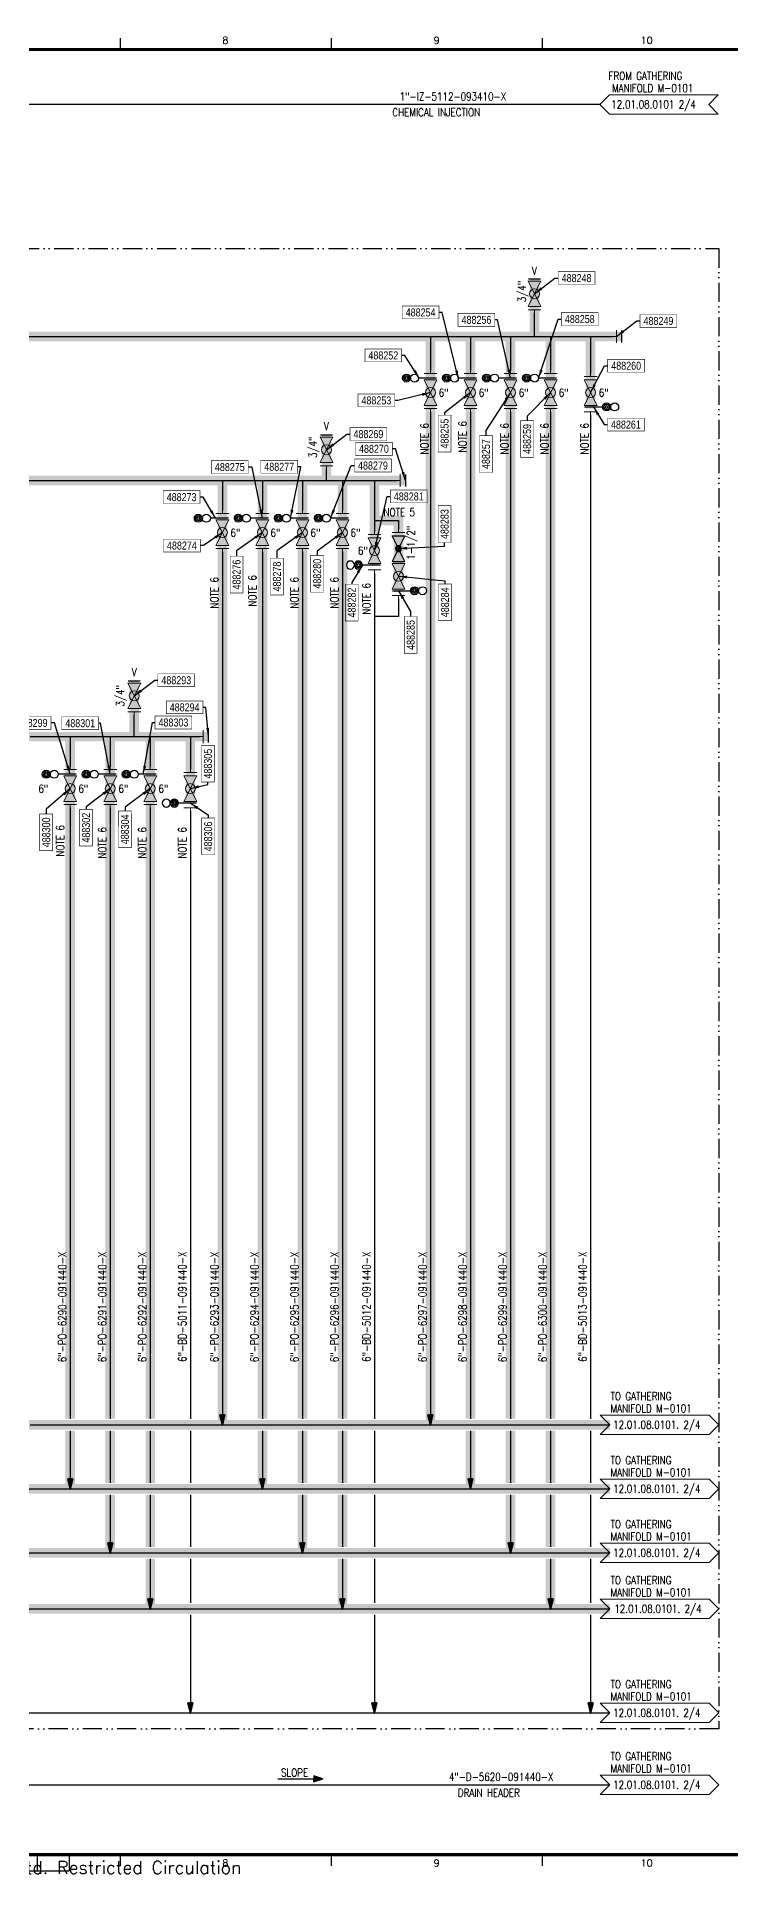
# Model space of a CAD drawing. Header units: millimetres. Extents: x -287 to 5653, y -5 to 599.
# Drawn here: x 465 to 682, y 8 to 583 of the extents above; entities that cross this region are included whole.
import ezdxf
from ezdxf.enums import TextEntityAlignment as Align

# ---------------------------------------------------------------- set-up
doc = ezdxf.new("R2010")
doc.units = ezdxf.units.MM
doc.header["$LTSCALE"] = 6
doc.linetypes.add('SKIDX2', pattern=[1.75, 1, -0.25, 0, -0.25, 0, -0.25])
for name, color, linetype in [('BORDER1', 3, 'CONTINUOUS'), ('BORDER2', 7, 'CONTINUOUS'), ('DIM_TAG', 5, 'CONTINUOUS'), ('GRID', 7, 'CONTINUOUS'), ('MAJOR', 42, 'CONTINUOUS'), ('MINOR', 152, 'CONTINUOUS'), ('PID', 82, 'CONTINUOUS'), ('SKID', 6, 'SKIDX2'), ('TEXT', 42, 'CONTINUOUS'), ('TEXT_TAG', 10, 'CONTINUOUS')]:
    doc.layers.add(name, color=color, linetype=linetype)
doc.layers.add('HIGHLITED LINE', color=2, linetype='CONTINUOUS', transparency=0.6)
doc.styles.add('ROMANC', font='ROMANC.shx', dxfattribs={"width": 0.8, "height": 5})
doc.styles.add('ROMANS', font='ROMANS', dxfattribs={"width": 0.8, "height": 2.5})
doc.styles.add('ROMANT', font='ROMANT.shx', dxfattribs={"width": 0.8, "height": 4})
doc.styles.get("Standard").update_dxf_attribs({"font": 'txt.shx', "width": 0.8})
doc.styles.add('TAG', font='arial.ttf', dxfattribs={"width": 0.8})
doc.styles.add('TXT', font='txt.shx')
doc.dimstyles.get("Standard").update_dxf_attribs({"dimscale": 15, "dimtxt": 0.18, "dimasz": 0.18, "dimexe": 0.18, "dimexo": 0.0625, "dimgap": 0.09, "dimtad": 0, "dimtih": 1, "dimtoh": 1, "dimdec": 4, "dimzin": 0, "dimdsep": 46, "dimtxsty": 'Standard', "dimcen": 0.09, "dimadec": 0, "dimazin": 0, "dimtfac": 1, "dimtdec": 4, "dimtofl": 0, "dimtmove": 0, "dimatfit": 3, "dimfxl": 1, "dimtolj": 1, "dimtzin": 0, "dimarcsym": 0})

# ---------------------------------------------------------------- blocks, each defined once
blk = doc.blocks.new('AD_FLANGE WITH IMPLIED GASKET')
at = {"layer": 'PID', "lineweight": 13}
for p, q in [((0, 0), (-0.04, 0)), ((0, -0.08), (0, 0.08))]:
    blk.add_line(p, q, dxfattribs=at)
blk = doc.blocks.new('AD_BALL VALVE')
at = {"layer": 'PID', "lineweight": 13}
for p, q in [((0.16, -0.08), (-0.16, 0.08)), ((-0.16, -0.08), (0.16, 0.08)), ((-0.159, 0.08), (-0.159, -0.08)), ((0.16, 0.08), (0.16, -0.08))]:
    blk.add_line(p, q, dxfattribs=at)
blk.add_circle((0, 0), 0.0625, dxfattribs=at)
blk = doc.blocks.new('FLANGE BLIND WITHOUT TAP', base_point=(0.012, 0))
at = {"layer": 'PID'}
blk.add_line((0.025, -0.075), (0.025, 0.075), dxfattribs=at)
blk = doc.blocks.new('AD_BLANK OPEN SPECTACLE')
at = {"layer": 'PID'}
blk.add_line((0, -0.075), (0, 0.15), dxfattribs=at)
for centre, radius in [((0, 0.3), 0.05), ((0, 0.2), 0.05), ((0, 0.3), 0.0333), ((0, 0.3), 0.0167)]:
    blk.add_circle(centre, radius, dxfattribs=at)
blk = doc.blocks.new('AD_GLOBE VALVE')
at = {"layer": 'PID'}
for p, q in [((-0.034, 0.017), (-0.16, 0.08)), ((-0.16, 0.08), (-0.16, -0.08)), ((0.034, 0.017), (0.16, 0.08)), ((0.16, 0.08), (0.16, -0.08)), ((-0.16, -0.08), (-0.034, -0.017)), ((0.16, -0.08), (0.034, -0.017))]:
    blk.add_line(p, q, dxfattribs=at)
for centre, radius in [((0, 0), 0.0375), ((0, 0), 0.0255), ((-0.001, 0), 0.0135)]:
    blk.add_circle(centre, radius, dxfattribs=at)
blk = doc.blocks.new('FLANGE BLIND', base_point=(0.012, 0))
at = {"layer": 'PID', "lineweight": 13}
blk.add_line((0.025, -0.075), (0.025, 0.075), dxfattribs=at)
blk = doc.blocks.new('AD_BLANK CLOSED SPECTACLE')
at = {"layer": 'PID'}
blk.add_line((0, -0.075), (0, 0.15), dxfattribs=at)
for centre, radius in [((0, 0.3), 0.05), ((0, 0.2), 0.05), ((0, 0.2), 0.0333), ((0, 0.2), 0.0167)]:
    blk.add_circle(centre, radius, dxfattribs=at)
blk = doc.blocks.new('AD_OFF-DRAWING', base_point=(-1.08, -0.04))
at = {"layer": 'PID', "lineweight": 13}
for p, q in [((-1.8, 0.08), (-0.44, 0.08)), ((-1.8, 0.08), (-1.68, -0.04)), ((-0.44, 0.08), (-0.32, -0.04)), ((-1.8, -0.16), (-1.68, -0.04)), ((-1.8, -0.16), (-0.44, -0.16)), ((-0.44, -0.16), (-0.32, -0.04))]:
    blk.add_line(p, q, dxfattribs=at)
blk = doc.blocks.new('*U20')
at = {"layer": 'BORDER1', "color": 154, "true_color": 0x1859a9, "const_width": 1}
blk.add_lwpolyline([(0, 564), (796, 564), (796, 0), (0, 0)], close=True, dxfattribs=at)
at = {"layer": 'BORDER2', "color": 154, "true_color": 0x1859a9, "style": 'ROMANS'}
blk.add_text('2017 ADNOC Onshore . All rights reserved. Abu Dhabi Company for Onshore Petroleum Operations Ltd. Restricted Circulation', height=4, dxfattribs=at).set_placement((328, -2), align=Align.TOP_CENTER)
at = {"layer": 'BORDER2', "flags": 8}
for tag, height, style, p in [('REV4', 2.7, 'ROMANS', (662.76, 139.68)), ('REV3', 2.7, 'ROMANS', (662.76, 132.68)), ('REV2', 2.7, 'ROMANS', (662.76, 125.68)), ('REV', 2.7, 'ROMANS', (662.76, 118.68)), ('RE4', 7, 'ROMANT', (745.34, 6.15))]:
    blk.add_attdef(tag, text='', height=height, dxfattribs=dict(at, style=style)).set_placement(p, align=Align.CENTER)
at = {"layer": 'BORDER2', "style": 'ROMANS', "width": 4.59626}
for tag, p, p2 in [('DATE4', (668.47, 139.68), (681.47, 139.68)), ('DATE3', (668.47, 132.68), (681.47, 132.68)), ('DATE2', (668.47, 125.68), (681.47, 125.68)), ('DATE', (668.47, 118.68), (681.47, 118.68))]:
    blk.add_attdef(tag, text='', height=2.7, dxfattribs=at).set_placement(p, p2, align=Align.FIT)
at = {"layer": 'BORDER2'}
for tag, height, style, p in [('DRN4', 2.7, 'ROMANS', (689.55, 139.68)), ('CHD4', 2.7, 'ROMANS', (701.61, 139.68)), ('APD4', 2.7, 'ROMANS', (713.32, 139.68)), ('DRN3', 2.7, 'ROMANS', (689.55, 132.68)), ('CHD3', 2.7, 'ROMANS', (701.61, 132.68)), ('APD3', 2.7, 'ROMANS', (713.32, 132.68)), ('DRN2', 2.7, 'ROMANS', (689.55, 125.68)), ('CHD2', 2.7, 'ROMANS', (701.61, 125.68)), ('APD2', 2.7, 'ROMANS', (713.32, 125.68)), ('DRN', 2.7, 'ROMANS', (689.55, 118.68)), ('CHD', 2.7, 'ROMANS', (701.61, 118.68)), ('APD', 2.7, 'ROMANS', (713.32, 118.68)), ('CONS_CONT_VEND', 3.5, 'ROMANC', (726, 61.94))]:
    blk.add_attdef(tag, text='', height=height, dxfattribs=dict(at, style=style)).set_placement(p, align=Align.CENTER)
at = {"layer": 'BORDER2', "style": 'ROMANS', "width": 0.8}
for tag, p, height in [('1:X', (670.77, 103.49), 3), ('LOC', (709.61, 103.49), 3), ('PROJ_NO', (774.84, 103.49), 3), ('CONS_DRG_NO', (681.74, 53.26), 2.5)]:
    blk.add_attdef(tag, p, '', height=height, dxfattribs=at)
at = {"layer": 'BORDER2', "lineweight": 30, "width": 0.8, "flags": 104}
for tag, p in [('COMMENTS4', (720.55, 141.5)), ('COMMENTS3', (720.55, 134.5)), ('COMMENTS2', (720.55, 127.5)), ('COMMENTS', (720.55, 120.5))]:
    blk.add_attdef(tag, text='', height=2.2, dxfattribs=at).set_placement(p, align=Align.MIDDLE_LEFT)
at = {"layer": 'BORDER2', "style": 'ROMANS', "width": 0.8}
for tag, p in [('PROJECT_TITLE_1', (726, 45.91)), ('PROJECT_TITLE_2', (726, 40.58))]:
    blk.add_attdef(tag, text='', height=3.5, dxfattribs=at).set_placement(p, align=Align.MIDDLE)
at = {"layer": 'BORDER2', "style": 'ROMANT', "width": 0.8}
for tag, p in [('DRG_TITLE_1', (726, 29.73)), ('DRG_TITLE_2', (726, 23.03)), ('DRG_TITLE_3', (726, 16.33))]:
    blk.add_attdef(tag, text='', height=4, dxfattribs=at).set_placement(p, align=Align.CENTER)
at = {"layer": 'BORDER2', "style": 'ROMANT'}
for tag, p in [('AR', (668.95, 6.15)), ('PA', (683.03, 6.15)), ('DC', (697.09, 6.15)), ('TS', (775.94, 6.15))]:
    blk.add_attdef(tag, p, '', height=7, dxfattribs=at)
for tag, p in [('SRNO', (736.79, 6.15)), ('SH', (771.83, 6.2))]:
    blk.add_attdef(tag, text='', height=7, dxfattribs=at).set_placement(p, align=Align.RIGHT)
at = {"layer": 'BORDER2', "style": 'ROMANS', "flags": 2}
blk.add_attdef('TB_VERSION', text='', height=2, dxfattribs=at).set_placement((1, -1), align=Align.TOP_LEFT)
blk = doc.blocks.new('A$C30e92614')
at = {"layer": 'GRID'}
for p, q in [((491.417, 582.5), (491.417, 579)), ((557.333, 582.5), (557.333, 579)), ((623.25, 582.5), (623.25, 579)), ((465.5, 15), (465.5, 10)), ((475.5, 15), (475.5, 10)), ((491.417, 15), (491.417, 11.5)), ((557.333, 15), (557.333, 11.5)), ((623.25, 15), (623.25, 11.5)), ((375.5, 10), (475.5, 10))]:
    blk.add_line(p, q, dxfattribs=at)
at = {"layer": 'GRID', "style": 'TXT'}
for s, p in [('8', (523.3821, 580.75)), ('9', (589.2991, 580.75)), ('10', (653.9651, 580.75)), ('8', (523.3821, 11.35)), ('9', (589.2991, 11.35)), ('10', (653.9651, 11.35))]:
    blk.add_text(s, height=2.2, dxfattribs=at).set_placement(p)

msp = doc.modelspace()

# ---------------------------------------------------------------- hatches: boundary and pattern name
at = {"layer": 'PID', "linetype": 'Continuous', "lineweight": 0}
for points in [[(523.36, 149.31), (524.12, 152.41), (522.57, 152.41)], [(588.36, 149.31), (589.12, 152.41), (587.57, 152.41)], [(475.86, 129.31), (476.62, 132.41), (475.07, 132.41)], [(535.86, 129.31), (536.62, 132.41), (535.07, 132.41)], [(600.86, 129.31), (601.62, 132.41), (600.07, 132.41)], [(488.36, 109.31), (489.12, 112.41), (487.57, 112.41)], [(548.36, 109.31), (549.12, 112.41), (547.57, 112.41)], [(613.36, 109.31), (614.12, 112.41), (612.57, 112.41)], [(500.86, 91.81), (501.62, 94.91), (500.07, 94.91)], [(560.86, 91.81), (561.62, 94.91), (560.07, 94.91)], [(625.86, 91.81), (626.62, 94.91), (625.07, 94.91)], [(513.36, 59.31), (514.12, 62.41), (512.57, 62.41)], [(570.86, 59.31), (571.62, 62.41), (570.07, 62.41)], [(638.36, 59.31), (639.12, 62.41), (637.57, 62.41)]]:
    msp.add_hatch(color=256, dxfattribs=at).paths.add_polyline_path(points)
at = {"layer": 'TEXT'}
msp.add_hatch(color=256, dxfattribs=at).paths.add_polyline_path([(554.76, 38.74), (551.95, 39.68), (551.95, 38.74), (551.95, 37.74)])

# ---------------------------------------------------------------- linework, layer by layer
at = {"layer": 'DIM_TAG', "const_width": 0.17}
for points in [[(628.22, 505.57), (628.22, 509.57), (639.72, 509.57), (639.72, 505.57)], [(579.51, 494.84), (579.51, 498.84), (591.01, 498.84), (591.01, 494.84)], [(596.96, 492.53), (596.96, 496.53), (608.46, 496.53), (608.46, 492.53)], [(629.21, 492.77), (629.21, 496.77), (640.71, 496.77), (640.71, 492.77)], [(653.78, 492.19), (653.78, 496.19), (665.28, 496.19), (665.28, 492.19)], [(567.87, 481.41), (567.87, 485.41), (579.37, 485.41), (579.37, 481.41)], [(643.71, 478.19), (643.71, 482.19), (655.21, 482.19), (655.21, 478.19)], [(565.7, 467.35), (565.7, 471.35), (577.2, 471.35), (577.2, 467.35)], [(563.22, 456.82), (563.22, 460.82), (574.72, 460.82), (574.72, 456.82)], [(594.75, 453.23), (590.75, 453.23), (590.75, 464.73), (594.75, 464.73)], [(620.52, 451.56), (616.52, 451.56), (616.52, 463.06), (620.52, 463.06)], [(643.62, 459.8), (643.62, 463.8), (655.12, 463.8), (655.12, 459.8)], [(564.94, 452.23), (564.94, 456.23), (576.44, 456.23), (576.44, 452.23)], [(607.65, 446.83), (603.65, 446.83), (603.65, 458.33), (607.65, 458.33)], [(519.93, 446.53), (519.93, 450.53), (531.43, 450.53), (531.43, 446.53)], [(535.37, 446.62), (535.37, 450.62), (546.87, 450.62), (546.87, 446.62)], [(564.63, 447.02), (564.63, 451.02), (576.13, 451.02), (576.13, 447.02)], [(504.89, 437.14), (504.89, 441.14), (516.39, 441.14), (516.39, 437.14)], [(575.81, 437.35), (575.81, 441.35), (587.31, 441.35), (587.31, 437.35)], [(594.75, 424.96), (590.75, 424.96), (590.75, 436.46), (594.75, 436.46)], [(504.97, 422.02), (504.97, 426.02), (516.47, 426.02), (516.47, 422.02)], [(529.78, 409.19), (525.78, 409.19), (525.78, 420.69), (529.78, 420.69)], [(542.39, 408.57), (538.39, 408.57), (538.39, 420.07), (542.39, 420.07)], [(554.96, 409.46), (550.96, 409.46), (550.96, 420.96), (554.96, 420.96)], [(565.75, 400.46), (561.75, 400.46), (561.75, 411.96), (565.75, 411.96)], [(594.86, 400.53), (590.86, 400.53), (590.86, 412.03), (594.86, 412.03)], [(584.16, 390.33), (580.16, 390.33), (580.16, 401.83), (584.16, 401.83)], [(503.22, 379.94), (503.22, 383.94), (514.72, 383.94), (514.72, 379.94)], [(505.83, 371.46), (505.83, 375.46), (517.33, 375.46), (517.33, 371.46)], [(458.36, 366.6), (458.36, 370.6), (469.86, 370.6), (469.86, 366.6)], [(473.23, 366.51), (473.23, 370.51), (484.73, 370.51), (484.73, 366.51)], [(502.33, 366.73), (502.33, 370.73), (513.83, 370.73), (513.83, 366.73)], [(520.85, 350.11), (516.85, 350.11), (516.85, 361.61), (520.85, 361.61)], [(470.34, 328.66), (466.34, 328.66), (466.34, 340.16), (470.34, 340.16)], [(482.78, 330.12), (478.78, 330.12), (478.78, 341.62), (482.78, 341.62)], [(494.91, 329.59), (490.91, 329.61), (490.97, 341.11), (494.97, 341.09)], [(520.92, 327.37), (516.92, 327.37), (516.92, 338.87), (520.92, 338.87)]]:
    msp.add_lwpolyline(points, close=True, dxfattribs=at)
at = {"layer": 'HIGHLITED LINE', "const_width": 3}
for points in [[(273.36, 489.31), (620.86, 489.31), (620.86, 507.33)], [(588.36, 489.31), (588.36, 149.31)], [(600.86, 489.31), (600.86, 151.18)], [(613.36, 489.31), (613.36, 151.18)], [(620.86, 489.31), (648.05, 489.31)], [(625.86, 489.31), (625.86, 151.18)], [(638.36, 489.31), (638.36, 466.73)], [(270.86, 444.31), (555.86, 444.31), (555.86, 458.58)], [(523.36, 444.31), (523.36, 149.31)], [(535.86, 444.31), (535.86, 151.18)], [(548.36, 444.31), (548.36, 151.18)], [(555.86, 444.31), (580.55, 444.31)], [(560.86, 444.31), (560.86, 151.18)], [(570.86, 444.31), (570.86, 417.75)], [(570.86, 431.81), (578.36, 431.81), (578.36, 409.46)], [(270.86, 364.31), (495.86, 364.31), (495.86, 381.7)], [(475.86, 364.31), (475.86, 151.18)], [(488.36, 364.31), (488.36, 151.18)], [(495.86, 364.31), (518.99, 364.31)], [(500.86, 364.31), (500.86, 151.18)], [(513.36, 364.31), (513.36, 343.51)], [(239.21, 149.31), (644.36, 149.31)], [(475.86, 147.44), (475.86, 129.31)], [(488.36, 147.44), (488.36, 131.18)], [(500.86, 147.44), (500.86, 131.18)], [(535.86, 147.44), (535.86, 129.31)], [(548.36, 147.44), (548.36, 131.18)], [(560.86, 147.44), (560.86, 131.18)], [(600.86, 147.44), (600.86, 129.31)], [(613.36, 147.44), (613.36, 131.18)], [(625.86, 147.44), (625.86, 131.18)], [(239.21, 129.31), (644.36, 129.31)], [(488.36, 127.44), (488.36, 109.31)], [(500.86, 127.44), (500.86, 111.18)], [(548.36, 127.44), (548.36, 109.31)], [(560.86, 127.44), (560.86, 111.18)], [(613.36, 127.44), (613.36, 109.31)], [(625.86, 127.44), (625.86, 111.18)], [(239.21, 109.31), (644.36, 109.31)], [(500.86, 107.44), (500.86, 91.81)], [(560.86, 107.44), (560.86, 91.81)], [(625.86, 107.44), (625.86, 91.81)], [(239.21, 91.81), (644.36, 91.81)]]:
    msp.add_lwpolyline(points, dxfattribs=at)
at = {"layer": 'MAJOR'}
for points in [[(290.36, 489.31), (588.36, 489.31)], [(588.36, 489.31), (588.36, 478.81)], [(588.36, 489.31), (600.86, 489.31)], [(600.86, 489.31), (600.86, 478.81)], [(600.86, 489.31), (613.36, 489.31)], [(613.36, 489.31), (613.36, 478.81)], [(613.36, 489.31), (620.86, 489.31)], [(620.86, 489.31), (625.86, 489.31)], [(625.86, 489.31), (625.86, 478.81)], [(625.86, 489.31), (638.36, 489.31)], [(638.36, 489.31), (645.41, 489.31)], [(638.36, 489.31), (638.36, 477.81)], [(588.36, 465.81), (588.36, 149.31)], [(600.86, 465.81), (600.86, 151.18)], [(613.36, 465.81), (613.36, 151.18)], [(625.86, 465.81), (625.86, 151.18)], [(638.36, 464.81), (638.36, 151.18)], [(290.36, 444.31), (523.36, 444.31)], [(523.36, 444.31), (523.36, 435.06)], [(523.36, 444.31), (535.86, 444.31)], [(535.86, 444.31), (535.86, 435.06)], [(535.86, 444.31), (548.36, 444.31)], [(548.36, 444.31), (548.36, 435.06)], [(548.36, 444.31), (555.86, 444.31)], [(555.86, 444.31), (560.86, 444.31)], [(560.86, 444.31), (560.86, 435.06)], [(560.86, 444.31), (570.86, 444.31)], [(570.86, 444.31), (570.86, 431.81)], [(570.86, 444.31), (577.91, 444.31)], [(570.86, 431.81), (570.86, 428.43)], [(523.36, 422.06), (523.36, 149.31)], [(535.86, 422.06), (535.86, 151.18)], [(548.36, 422.06), (548.36, 151.18)], [(560.86, 422.06), (560.86, 151.18)], [(570.86, 415.43), (570.86, 401.81)], [(570.86, 401.81), (570.86, 151.18)], [(463.36, 364.31), (475.86, 364.31)], [(475.86, 364.31), (475.86, 355.06)], [(475.86, 364.31), (488.36, 364.31)], [(488.36, 364.31), (488.36, 355.06)], [(488.36, 364.31), (495.86, 364.31)], [(495.86, 364.31), (500.86, 364.31)], [(500.86, 364.31), (500.86, 355.06)], [(500.86, 364.31), (513.36, 364.31)], [(513.36, 364.31), (516.34, 364.31)], [(513.36, 364.31), (513.36, 354.06)], [(475.86, 342.06), (475.86, 151.18)], [(488.36, 342.06), (488.36, 151.18)], [(500.86, 342.06), (500.86, 151.18)], [(513.36, 341.06), (513.36, 151.18)], [(463.36, 149.31), (523.36, 149.31)], [(475.86, 147.44), (475.86, 129.31)], [(488.36, 147.44), (488.36, 131.18)], [(500.86, 147.44), (500.86, 131.18)], [(513.36, 147.44), (513.36, 131.18)], [(523.36, 149.31), (588.36, 149.31)], [(535.86, 147.44), (535.86, 129.31)], [(548.36, 147.44), (548.36, 131.18)], [(560.86, 147.44), (560.86, 131.18)], [(570.86, 147.44), (570.86, 131.18)], [(588.36, 149.31), (644.36, 149.31)], [(600.86, 147.44), (600.86, 129.31)], [(613.36, 147.44), (613.36, 131.18)], [(625.86, 147.44), (625.86, 131.18)], [(638.36, 147.44), (638.36, 131.18)], [(415.86, 129.31), (475.86, 129.31)], [(475.86, 129.31), (535.86, 129.31)], [(488.36, 127.44), (488.36, 109.31)], [(500.86, 127.44), (500.86, 111.18)], [(513.36, 127.44), (513.36, 111.18)], [(535.86, 129.31), (600.86, 129.31)], [(548.36, 127.44), (548.36, 109.31)], [(560.86, 127.44), (560.86, 111.18)], [(570.86, 127.44), (570.86, 111.18)], [(600.86, 129.31), (644.36, 129.31)], [(613.36, 127.44), (613.36, 109.31)], [(625.86, 127.44), (625.86, 111.18)], [(638.36, 127.44), (638.36, 111.18)], [(428.36, 109.31), (488.36, 109.31)], [(488.36, 109.31), (548.36, 109.31)], [(548.36, 109.31), (613.36, 109.31)], [(613.36, 109.31), (644.36, 109.31)], [(500.86, 107.44), (500.86, 91.81)], [(513.36, 107.44), (513.36, 93.68)], [(560.86, 107.44), (560.86, 91.81)], [(570.86, 107.44), (570.86, 93.68)], [(625.86, 107.44), (625.86, 91.81)], [(638.36, 107.44), (638.36, 93.68)], [(440.86, 91.81), (500.86, 91.81)], [(500.86, 91.81), (560.86, 91.81)], [(513.36, 89.94), (513.36, 59.31)], [(560.86, 91.81), (625.86, 91.81)], [(570.86, 89.94), (570.86, 59.31)], [(625.86, 91.81), (644.36, 91.81)], [(638.36, 89.94), (638.36, 59.31)], [(453.36, 59.31), (513.36, 59.31)], [(513.36, 59.31), (570.86, 59.31)], [(570.86, 59.31), (638.36, 59.31)], [(638.36, 59.31), (644.36, 59.31)]]:
    msp.add_lwpolyline(points, dxfattribs=at)
at = {"layer": 'MINOR'}
for points in [[(641.23, 561.81), (153.98, 561.81)], [(620.86, 489.31), (620.86, 496.68)], [(555.86, 444.31), (555.86, 447.93)], [(570.86, 431.81), (578.36, 431.81), (578.36, 429.05)], [(578.36, 407.41), (578.36, 401.81), (570.86, 401.81)], [(495.86, 364.31), (495.86, 371.06)], [(163.36, 36.81), (644.36, 36.81)]]:
    msp.add_lwpolyline(points, dxfattribs=at)
at = {"layer": 'PID', "linetype": 'Continuous', "lineweight": 35}
for p, q in [((522.57, 152.41), (523.36, 149.31)), ((524.12, 152.41), (522.57, 152.41)), ((523.36, 149.31), (524.12, 152.41)), ((587.57, 152.41), (588.36, 149.31)), ((589.12, 152.41), (587.57, 152.41)), ((588.36, 149.31), (589.12, 152.41)), ((475.07, 132.41), (475.86, 129.31)), ((476.62, 132.41), (475.07, 132.41)), ((475.86, 129.31), (476.62, 132.41)), ((535.07, 132.41), (535.86, 129.31)), ((536.62, 132.41), (535.07, 132.41)), ((535.86, 129.31), (536.62, 132.41)), ((600.07, 132.41), (600.86, 129.31)), ((601.62, 132.41), (600.07, 132.41)), ((600.86, 129.31), (601.62, 132.41)), ((487.57, 112.41), (488.36, 109.31)), ((489.12, 112.41), (487.57, 112.41)), ((488.36, 109.31), (489.12, 112.41)), ((547.57, 112.41), (548.36, 109.31)), ((549.12, 112.41), (547.57, 112.41)), ((548.36, 109.31), (549.12, 112.41)), ((612.57, 112.41), (613.36, 109.31)), ((614.12, 112.41), (612.57, 112.41)), ((613.36, 109.31), (614.12, 112.41)), ((500.07, 94.91), (500.86, 91.81)), ((501.62, 94.91), (500.07, 94.91)), ((500.86, 91.81), (501.62, 94.91)), ((560.07, 94.91), (560.86, 91.81)), ((561.62, 94.91), (560.07, 94.91)), ((560.86, 91.81), (561.62, 94.91)), ((625.07, 94.91), (625.86, 91.81)), ((626.62, 94.91), (625.07, 94.91)), ((625.86, 91.81), (626.62, 94.91)), ((512.57, 62.41), (513.36, 59.31)), ((514.12, 62.41), (512.57, 62.41)), ((513.36, 59.31), (514.12, 62.41)), ((570.07, 62.41), (570.86, 59.31)), ((571.62, 62.41), (570.07, 62.41)), ((570.86, 59.31), (571.62, 62.41)), ((637.57, 62.41), (638.36, 59.31)), ((639.12, 62.41), (637.57, 62.41)), ((638.36, 59.31), (639.12, 62.41))]:
    msp.add_line(p, q, dxfattribs=at)
at = {"layer": 'PID', "linetype": 'Continuous', "lineweight": 0}
for points in [[(523.36, 149.31), (524.12, 152.41), (522.57, 152.41)], [(588.36, 149.31), (589.12, 152.41), (587.57, 152.41)], [(475.86, 129.31), (476.62, 132.41), (475.07, 132.41)], [(535.86, 129.31), (536.62, 132.41), (535.07, 132.41)], [(600.86, 129.31), (601.62, 132.41), (600.07, 132.41)], [(488.36, 109.31), (489.12, 112.41), (487.57, 112.41)], [(548.36, 109.31), (549.12, 112.41), (547.57, 112.41)], [(613.36, 109.31), (614.12, 112.41), (612.57, 112.41)], [(500.86, 91.81), (501.62, 94.91), (500.07, 94.91)], [(560.86, 91.81), (561.62, 94.91), (560.07, 94.91)], [(625.86, 91.81), (626.62, 94.91), (625.07, 94.91)], [(513.36, 59.31), (514.12, 62.41), (512.57, 62.41)], [(570.86, 59.31), (571.62, 62.41), (570.07, 62.41)], [(638.36, 59.31), (639.12, 62.41), (637.57, 62.41)]]:
    msp.add_lwpolyline(points, close=True, dxfattribs=at)
at = {"layer": 'PID', "linetype": 'Continuous', "lineweight": 35}
for p in [(523.36, 149.31), (588.36, 149.31), (475.86, 129.31), (535.86, 129.31), (600.86, 129.31), (488.36, 109.31), (548.36, 109.31), (613.36, 109.31), (500.86, 91.81), (560.86, 91.81), (625.86, 91.81), (513.36, 59.31), (570.86, 59.31), (638.36, 59.31)]:
    msp.add_point(p, dxfattribs=at)
at = {"layer": 'SKID'}
msp.add_lwpolyline([(173.36, 54.31), (173.36, 164.31), (288.98, 164.31), (288.98, 516.81), (678.36, 516.81), (678.36, 54.31)], close=True, dxfattribs=at)
at = {"layer": 'TEXT'}
for p, q in [((540.7, 38.74), (554.76, 38.74)), ((551.95, 39.68), (551.95, 38.74)), ((554.76, 38.74), (551.95, 39.68)), ((551.95, 37.74), (551.95, 38.74)), ((554.76, 38.74), (551.95, 37.74))]:
    msp.add_line(p, q, dxfattribs=at)
msp.add_lwpolyline([(554.76, 38.74), (551.95, 39.68), (551.95, 38.74), (551.95, 37.74)], close=True, dxfattribs=at)

# ---------------------------------------------------------------- block references
at = {"layer": 'BORDER2'}
msp.add_blockref('*U20', (30, 15), dxfattribs=at)
at = {"layer": 'GRID'}
msp.add_blockref('A$C30e92614', (0, 0), dxfattribs=at)
at = {"layer": 'PID', "linetype": 'Continuous', "yscale": 25, "zscale": 25}
for name, p, xscale, rotation in [('AD_OFF-DRAWING', (660.23, 561.81), 25, 180.0000000000119), ('AD_BALL VALVE', (620.86, 502.68), -25, 90.0000000000059), ('FLANGE BLIND WITHOUT TAP', (620.86, 507), -25, 269.9999999999941), ('AD_FLANGE WITH IMPLIED GASKET', (620.86, 497.68), 25, 90.00000000000594), ('AD_FLANGE WITH IMPLIED GASKET', (646.41, 489.31), -25, 180), ('AD_BLANK OPEN SPECTACLE', (588.36, 476.31), 25, 90.00000000005944), ('AD_FLANGE WITH IMPLIED GASKET', (588.36, 477.81), 25, 270.0000000000593), ('AD_BLANK OPEN SPECTACLE', (600.86, 476.31), 25, 90.00000000000594), ('AD_FLANGE WITH IMPLIED GASKET', (600.86, 477.81), -25, 90.0000000000059), ('AD_BLANK OPEN SPECTACLE', (613.36, 476.31), 25, 90.00000000005944), ('AD_FLANGE WITH IMPLIED GASKET', (613.36, 477.81), -25, 90.00000000005937), ('AD_BLANK OPEN SPECTACLE', (625.86, 476.31), 25, 90.00000000005944), ('AD_FLANGE WITH IMPLIED GASKET', (625.86, 477.81), 25, 270.0000000000593), ('AD_FLANGE WITH IMPLIED GASKET', (638.36, 476.81), -25, 90.00000000005946), ('AD_BALL VALVE', (588.36, 471.81), -25, 90.0000000000059), ('AD_BALL VALVE', (600.86, 471.81), 25, 269.9999999999941), ('AD_BALL VALVE', (613.36, 471.81), -25, 90.0000000000059), ('AD_BALL VALVE', (625.86, 471.81), -25, 90.0000000000059), ('AD_BALL VALVE', (638.36, 471.81), -25, 90.0000000000059), ('AD_FLANGE WITH IMPLIED GASKET', (588.36, 466.81), 25, 90.00000000000594), ('AD_FLANGE WITH IMPLIED GASKET', (600.86, 466.81), 25, 90.00000000000594), ('AD_FLANGE WITH IMPLIED GASKET', (613.36, 466.81), 25, 90.00000000000594), ('AD_FLANGE WITH IMPLIED GASKET', (625.86, 466.81), 25, 90.00000000000594), ('AD_BLANK CLOSED SPECTACLE', (638.36, 467.31), 25, 269.9999999999941), ('AD_FLANGE WITH IMPLIED GASKET', (638.36, 465.81), 25, 90.0000000000595), ('AD_BALL VALVE', (555.86, 453.93), -25, 90.0000000000059), ('FLANGE BLIND WITHOUT TAP', (555.86, 458.25), -25, 269.9999999999941), ('AD_FLANGE WITH IMPLIED GASKET', (555.86, 448.93), 25, 90.00000000000594), ('FLANGE BLIND WITHOUT TAP', (580.23, 444.31), -25, 180), ('AD_BLANK OPEN SPECTACLE', (523.36, 432.56), 25, 90.00000000005944), ('AD_FLANGE WITH IMPLIED GASKET', (523.36, 434.06), 25, 270.0000000000593), ('AD_BALL VALVE', (523.36, 428.06), -25, 90.0000000000059), ('AD_BLANK OPEN SPECTACLE', (535.86, 432.56), 25, 90.00000000000594), ('AD_FLANGE WITH IMPLIED GASKET', (535.86, 434.06), -25, 90.0000000000059), ('AD_BALL VALVE', (535.86, 428.06), 25, 269.9999999999941), ('AD_BLANK OPEN SPECTACLE', (548.36, 432.56), 25, 90.00000000005944), ('AD_FLANGE WITH IMPLIED GASKET', (548.36, 434.06), -25, 90.00000000005937), ('AD_BALL VALVE', (548.36, 428.06), -25, 90.0000000000059), ('AD_BLANK OPEN SPECTACLE', (560.86, 432.56), 25, 90.00000000005944), ('AD_FLANGE WITH IMPLIED GASKET', (560.86, 434.06), 25, 270.0000000000593), ('AD_BALL VALVE', (560.86, 428.06), -25, 90.0000000000059), ('AD_FLANGE WITH IMPLIED GASKET', (570.86, 427.43), 25, 270.0000000000595), ('AD_BALL VALVE', (570.86, 422.43), 25, 269.9999999999941), ('AD_FLANGE WITH IMPLIED GASKET', (578.36, 428.05), -25, 90.00000000005922), ('AD_GLOBE VALVE', (578.36, 423.05), -25, 90.0000000000059), ('AD_FLANGE WITH IMPLIED GASKET', (523.36, 423.06), 25, 90.00000000000594), ('AD_FLANGE WITH IMPLIED GASKET', (535.86, 423.06), 25, 90.00000000000594), ('AD_FLANGE WITH IMPLIED GASKET', (548.36, 423.06), 25, 90.00000000000594), ('AD_FLANGE WITH IMPLIED GASKET', (560.86, 423.06), 25, 90.00000000000594), ('AD_BLANK CLOSED SPECTACLE', (570.86, 417.93), -25, 90.0000000000059), ('AD_FLANGE WITH IMPLIED GASKET', (570.86, 416.43), 25, 90.00000000000594), ('AD_BALL VALVE', (578.36, 414.41), 25, 270.0000000000949), ('FLANGE BLIND', (578.36, 418.73), 25, 270.0000000000593), ('AD_BLANK CLOSED SPECTACLE', (578.36, 409.91), 25, 270.0000000001305), ('AD_FLANGE WITH IMPLIED GASKET', (578.36, 408.41), 25, 90.0000000001423), ('AD_BALL VALVE', (495.86, 377.06), -25, 90.0000000000059), ('FLANGE BLIND WITHOUT TAP', (495.86, 381.38), -25, 269.9999999999941), ('AD_FLANGE WITH IMPLIED GASKET', (495.86, 372.06), 25, 90.00000000000594), ('AD_FLANGE WITH IMPLIED GASKET', (517.34, 364.31), -25, 180), ('AD_BLANK OPEN SPECTACLE', (475.86, 352.56), 25, 90.00000000000594), ('AD_FLANGE WITH IMPLIED GASKET', (475.86, 354.06), -25, 90.0000000000059), ('AD_BALL VALVE', (475.86, 348.06), 25, 269.9999999999941), ('AD_BLANK OPEN SPECTACLE', (488.36, 352.56), 25, 90.00000000005944), ('AD_FLANGE WITH IMPLIED GASKET', (488.36, 354.06), -25, 90.00000000005937), ('AD_BALL VALVE', (488.36, 348.06), -25, 90.0000000000059), ('AD_BLANK OPEN SPECTACLE', (500.86, 352.56), 25, 90.00000000005944), ('AD_FLANGE WITH IMPLIED GASKET', (500.86, 354.06), 25, 270.0000000000593), ('AD_BALL VALVE', (500.86, 348.06), -25, 90.0000000000059), ('AD_FLANGE WITH IMPLIED GASKET', (513.36, 353.06), -25, 90.00000000005946), ('AD_BALL VALVE', (513.36, 348.06), -25, 90.0000000000059), ('AD_FLANGE WITH IMPLIED GASKET', (475.86, 343.06), 25, 90.00000000000594), ('AD_FLANGE WITH IMPLIED GASKET', (488.36, 343.06), 25, 90.00000000000594), ('AD_FLANGE WITH IMPLIED GASKET', (500.86, 343.06), 25, 90.00000000000594), ('AD_BLANK CLOSED SPECTACLE', (513.36, 343.56), -25, 90.0000000000059), ('AD_FLANGE WITH IMPLIED GASKET', (513.36, 342.06), -25, 269.9999999999941), ('AD_OFF-DRAWING', (659.36, 149.31), -25, 180), ('AD_OFF-DRAWING', (659.36, 129.31), -25, 180), ('AD_OFF-DRAWING', (659.36, 109.31), -25, 180), ('AD_OFF-DRAWING', (659.36, 91.81), -25, 180), ('AD_OFF-DRAWING', (659.36, 59.31), -25, 180), ('AD_OFF-DRAWING', (659.36, 36.81), -25, 180)]:
    msp.add_blockref(name, p, dxfattribs=dict(at, xscale=xscale, rotation=rotation))
at = {"layer": 'PID', "linetype": 'Continuous', "xscale": 25, "yscale": 25, "zscale": 25}
for name, p in [('FLANGE BLIND WITHOUT TAP', (647.73, 489.31)), ('AD_FLANGE WITH IMPLIED GASKET', (578.91, 444.31)), ('FLANGE BLIND WITHOUT TAP', (518.67, 364.31))]:
    msp.add_blockref(name, p, dxfattribs=at)

# ---------------------------------------------------------------- texts
at = {"layer": 'TEXT', "style": 'ROMANS', "width": 0.8}
for s, p in [('FROM GATHERING ', (643.94, 569.5)), ('1"-IZ-5112-093410-X', (578.73, 563.06)), ('MANIFOLD M-0101', (645.05, 565.69)), ('CHEMICAL INJECTION', (576.43, 558.12)), ('12.01.08.0101 2/4', (644.79, 560.59)), ('TO GATHERING ', (644.58, 157)), ('MANIFOLD M-0101', (644.58, 153.19)), ('12.01.08.0101. 2/4', (645.37, 148.09)), ('TO GATHERING ', (644.58, 137)), ('MANIFOLD M-0101', (644.58, 133.19)), ('12.01.08.0101. 2/4', (645.37, 128.09)), ('TO GATHERING ', (644.58, 117)), ('MANIFOLD M-0101', (644.58, 113.19)), ('12.01.08.0101. 2/4', (645.37, 108.09)), ('TO GATHERING ', (644.58, 99.5)), ('MANIFOLD M-0101', (644.58, 95.69)), ('12.01.08.0101. 2/4', (645.76, 90.59)), ('TO GATHERING ', (644.58, 67)), ('MANIFOLD M-0101', (644.58, 63.19)), ('12.01.08.0101. 2/4', (645.37, 58.09)), ('TO GATHERING ', (644.58, 44.5)), ('SLOPE', (541.68, 39.39)), ('4"-D-5620-091440-X', (594.09, 38.06)), ('MANIFOLD M-0101', (644.58, 40.69)), ('DRAIN HEADER', (596.89, 33.12)), ('12.01.08.0101. 2/4', (645.37, 35.59))]:
    msp.add_text(s, height=2.5, dxfattribs=at).set_placement(p)
at = {"layer": 'TEXT', "lineweight": 0, "style": 'ROMANS', "width": 0.8}
for s, p in [('3/4"', (618.17, 500.02)), ('3/4"', (552.87, 451.36)), ('1-1/2"', (583.51, 419.58)), ('3/4"', (492.68, 373.73))]:
    msp.add_text(s, height=2.5, rotation=90, dxfattribs=at).set_placement(p)
at = {"layer": 'TEXT', "style": 'ROMANS', "width": 0.8}
for p in [(620.78, 509.81), (555.84, 461.28), (495.84, 384.41)]:
    msp.add_text('V', height=2.5, dxfattribs=at).set_placement(p, align=Align.MIDDLE_CENTER)
at = {"layer": 'TEXT', "lineweight": 0, "style": 'ROMANS', "width": 0.8}
for p in [(590.9, 470.52), (603.4, 470.52), (615.9, 470.52), (628.4, 470.52), (640.9, 470.52), (525.9, 426.77), (538.4, 426.77), (550.9, 426.77), (563.4, 426.77), (565.7, 421.15), (465.9, 346.77), (478.4, 346.77), (490.9, 346.77), (503.4, 346.77)]:
    msp.add_text('6"', height=2.5, dxfattribs=at).set_placement(p)
at = {"layer": 'TEXT', "style": 'ROMANS', "width": 0.8}
for p in [(586.48, 452.43), (598.36, 453.06), (611.48, 452.43), (623.98, 452.43), (636.48, 452.43), (532.73, 404.93), (520.86, 404.31), (545.86, 404.31), (558.36, 404.31), (568.36, 402.43), (472.73, 326.81), (485.86, 326.18), (498.36, 326.18), (510.86, 326.18)]:
    msp.add_text('NOTE 6', height=2.5, rotation=90, dxfattribs=at).set_placement(p, align=Align.MIDDLE_LEFT)
msp.add_text('NOTE 5', height=2.5, dxfattribs=at).set_placement((573.67, 434.41), align=Align.MIDDLE_LEFT)
for s, p in [('6"-PO-6290-091440-X', (474.61, 168.85)), ('6"-PO-6291-091440-X', (487.11, 168.85)), ('6"-PO-6292-091440-X', (499.61, 168.85)), ('6"-BD-5011-091440-X', (512.11, 168.96)), ('6"-PO-6293-091440-X', (522.11, 168.85)), ('6"-PO-6294-091440-X', (534.61, 168.85)), ('6"-PO-6295-091440-X', (547.11, 168.85)), ('6"-PO-6296-091440-X', (559.61, 168.85)), ('6"-BD-5012-091440-X', (569.61, 168.96)), ('6"-PO-6297-091440-X', (587.11, 168.85)), ('6"-PO-6298-091440-X', (599.61, 168.85)), ('6"-PO-6299-091440-X', (612.11, 168.85)), ('6"-PO-6300-091440-X', (624.61, 168.85)), ('6"-BD-5013-091440-X', (637.11, 168.96))]:
    msp.add_text(s, height=2.5, rotation=90, dxfattribs=at).set_placement(p)
at = {"layer": 'TEXT_TAG', "style": 'TAG', "width": 0.8}
for s, p in [('488248', (633.97, 507.57)), ('488254', (585.26, 496.84)), ('488256', (602.71, 494.53)), ('488258', (634.96, 494.77)), ('488249', (659.53, 494.19)), ('488252', (573.62, 483.41)), ('488260', (649.46, 480.19)), ('488253', (571.45, 469.35)), ('488261', (649.37, 461.8)), ('488269', (568.97, 458.82)), ('488270', (570.69, 454.23)), ('488275', (525.68, 448.53)), ('488277', (541.12, 448.62)), ('488279', (570.38, 449.02)), ('488273', (510.64, 439.14)), ('488281', (581.56, 439.35)), ('488274', (510.72, 424.02)), ('488293', (508.97, 381.94)), ('488294', (511.58, 373.46)), ('488299', (464.11, 368.6)), ('488301', (478.98, 368.51)), ('488303', (508.08, 368.73))]:
    msp.add_text(s, height=2.5, dxfattribs=at).set_placement(p, align=Align.MIDDLE_CENTER)
for s, rotation, p in [('488255', 90, (592.75, 458.98)), ('488259', 90, (618.52, 457.31)), ('488257', 90, (605.65, 452.58)), ('488283', 90, (592.75, 430.71)), ('488276', 90, (527.78, 414.94)), ('488278', 90, (540.39, 414.32)), ('488280', 90, (552.96, 415.21)), ('488282', 90, (563.75, 406.21)), ('488284', 90, (592.86, 406.28)), ('488285', 90, (582.16, 396.08)), ('488305', 90, (518.85, 355.86)), ('488302', 90, (480.78, 335.87)), ('488304', 89.69718, (492.94, 335.35)), ('488300', 90, (468.34, 334.41)), ('488306', 90, (518.92, 333.12))]:
    msp.add_text(s, height=2.5, rotation=rotation, dxfattribs=at).set_placement(p, align=Align.MIDDLE_CENTER)

# ---------------------------------------------------------------- leaders
at = {"layer": 'DIM_TAG'}
for points in [[(620.86, 502.68), (627.22, 507.57), (628.22, 507.57)], [(597.11, 475.97), (592.01, 496.84), (591.01, 496.84)], [(622.11, 476.31), (628.21, 494.77), (629.21, 494.77)], [(613.36, 476.31), (609.31, 494.53), (608.46, 494.53)], [(646.41, 489.31), (652.78, 494.19), (653.78, 494.19)], [(584.86, 476.31), (580.37, 483.41), (579.37, 483.41)], [(638.36, 471.81), (642.71, 480.19), (643.71, 480.19)], [(588.36, 471.81), (578.2, 469.35), (577.2, 469.35)], [(600.86, 471.81), (592.75, 465.51), (592.75, 464.73)], [(613.36, 471.81), (605.65, 459.93), (605.65, 458.33)], [(625.86, 471.81), (618.52, 464.41), (618.52, 463.06)], [(639.29, 467.31), (642.62, 461.8), (643.62, 461.8)], [(555.86, 453.93), (562.22, 458.82), (563.22, 458.82)], [(557.11, 432.56), (563.63, 449.02), (564.63, 449.02)], [(580.55, 444.31), (577.44, 454.23), (576.44, 454.23)], [(535.86, 432.56), (532.62, 448.53), (531.43, 448.53)], [(544.61, 432.56), (547.88, 448.62), (546.87, 448.62)], [(521.19, 432.53), (517.39, 439.14), (516.39, 439.14)], [(570.86, 422.43), (574.81, 439.35), (575.81, 439.35)], [(523.36, 428.06), (517.47, 424.02), (516.47, 424.02)], [(535.86, 428.06), (527.78, 422.4), (527.78, 420.69)], [(548.36, 428.06), (540.39, 422.33), (540.39, 420.07)], [(560.86, 428.06), (552.96, 422.24), (552.96, 420.96)], [(578.36, 423.05), (592.75, 423.83), (592.75, 424.96)], [(567.11, 417.93), (563.75, 412.43), (563.75, 411.96)], [(578.36, 414.41), (592.86, 413.02), (592.86, 412.03)], [(578.36, 409.91), (582.16, 403.38), (582.16, 401.83)], [(495.86, 377.06), (502.22, 381.94), (503.22, 381.94)], [(475.86, 352.56), (470.93, 368.6), (469.86, 368.6)], [(488.36, 352.56), (485.31, 368.51), (484.73, 368.51)], [(498.66, 352.56), (501.52, 368.73), (502.33, 368.73)], [(518.99, 364.31), (518.18, 373.46), (517.33, 373.46)], [(475.86, 348.06), (468.34, 341.61), (468.34, 340.16)], [(488.36, 348.06), (480.78, 342.43), (480.78, 341.62)], [(500.86, 348.06), (492.97, 342.28), (492.97, 341.1)], [(513.36, 348.06), (518.86, 349.37), (518.85, 350.11)], [(513.36, 343.56), (518.92, 339.83), (518.92, 338.87)]]:
    msp.add_leader(points, dimstyle='Standard', dxfattribs=at)

doc.saveas('drawing.dxf')
